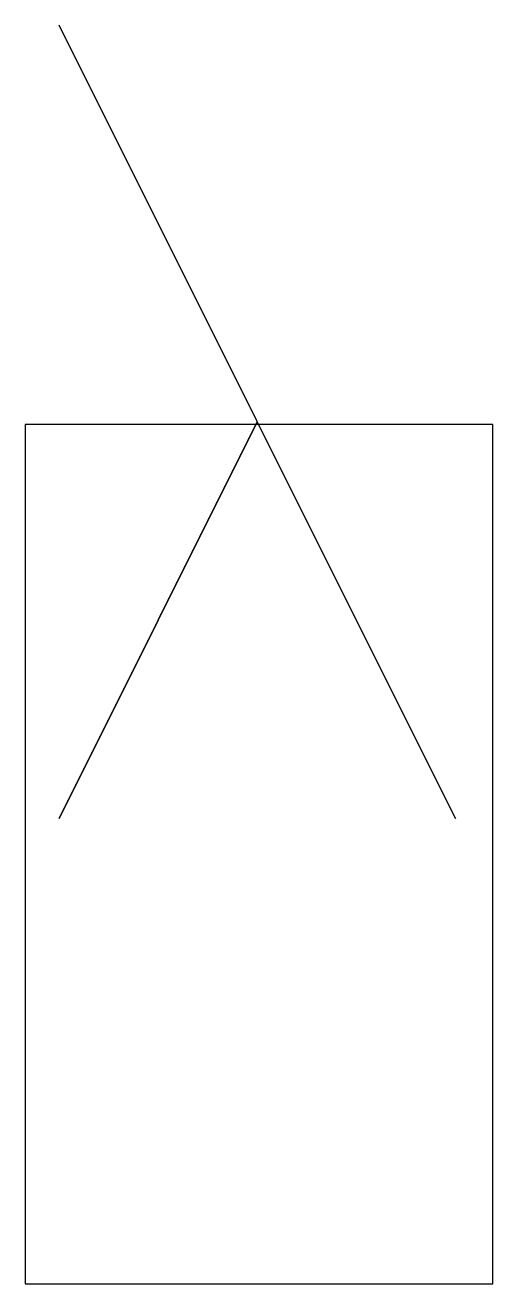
# Model space of a CAD drawing. Extents: x 0 to 21.8, y 0 to 58.6.
import ezdxf

# ---------------------------------------------------------------- set-up
doc = ezdxf.new("R2010")
doc.units = 0
doc.header["$MEASUREMENT"] = 0
doc.layers.get('0').update_dxf_attribs({"linetype": 'CONTINUOUS'})

msp = doc.modelspace()

# ---------------------------------------------------------------- linework, layer by layer
at = {"color": 0}
for p, q in [((20.038, 21.659), (1.576, 58.582)), ((10.807, 40.12), (1.576, 21.659)), ((1.576, 21.659), (10.807, 40.12)), ((10.807, 40.12), (20.038, 21.659))]:
    msp.add_line(p, q, dxfattribs=at)
at = {"linetype": 'CONTINUOUS'}
msp.add_lwpolyline([(0, 0), (21.779, 0), (21.779, 40), (0, 40)], close=True, dxfattribs=at)

doc.saveas('drawing.dxf')
